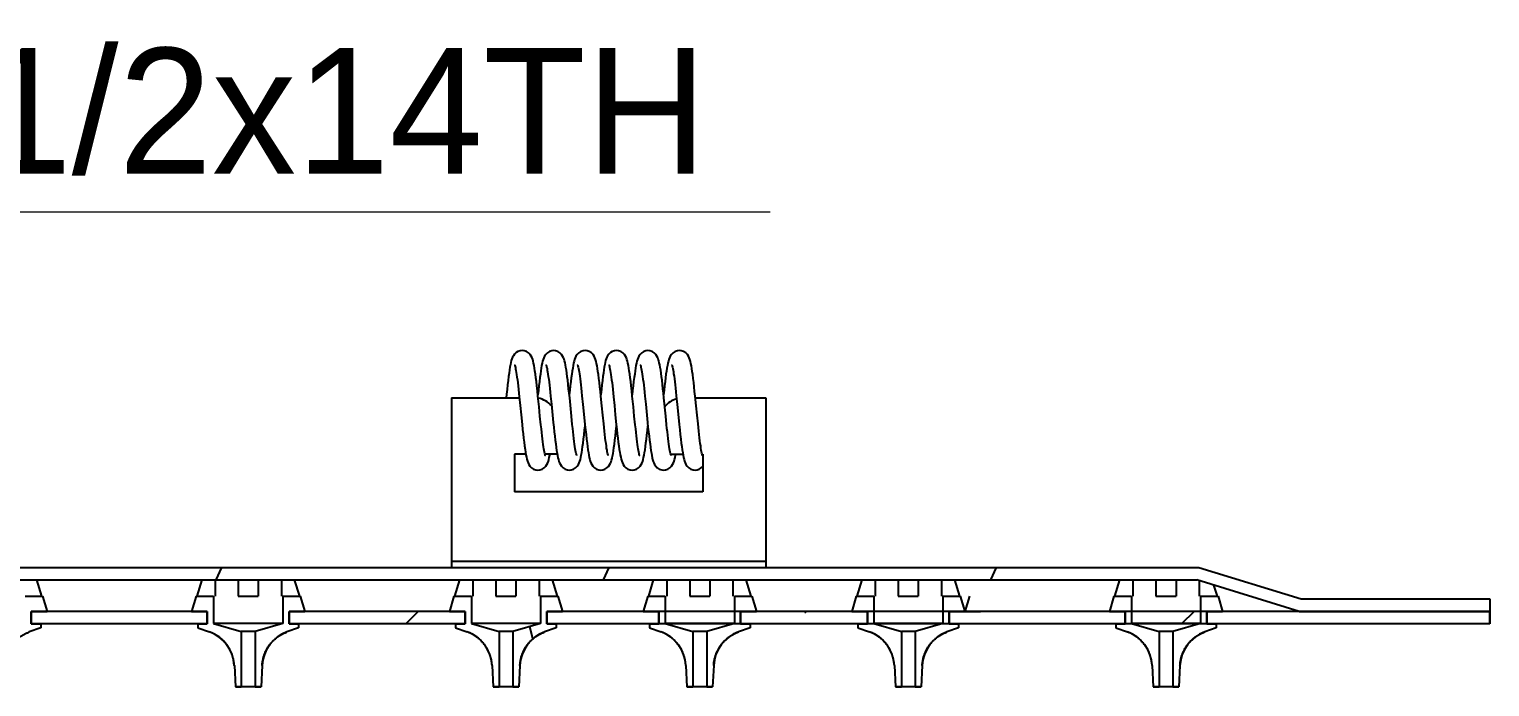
# Model space of a CAD drawing. Extents: x 0 to 1354, y -165 to 827.
# Drawn here: x 1112.7 to 1228.9, y 630.4 to 682.7 of the extents above; entities that cross this region are included whole.
import ezdxf

# ---------------------------------------------------------------- set-up
doc = ezdxf.new("R2010")
doc.units = 0
doc.header["$LTSCALE"] = 10
doc.header["$MEASUREMENT"] = 0
doc.header["$PDMODE"] = 3
doc.header["$PDSIZE"] = -10
doc.layers.get('0').update_dxf_attribs({"linetype": 'CONTINUOUS'})
doc.layers.get('DEFPOINTS').update_dxf_attribs({"linetype": 'CONTINUOUS'})
doc.styles.add('Daelim Dimension', font='')
doc.styles.get('Daelim Dimension').set_extended_font_data('나눔고딕')
doc.dimstyles.new('DEFAULT', dxfattribs={"dimscale": 2, "dimtxt": 2, "dimasz": 2, "dimexe": 0, "dimexo": 2, "dimgap": 1, "dimtad": 1, "dimdec": 1, "dimzin": 9, "dimdsep": 46, "dimtxsty": 'Daelim Dimension', "dimcen": 0.5, "dimclrd": 252, "dimclre": 252, "dimclrt": 3, "dimadec": 1, "dimazin": 0, "dimtfac": 1, "dimtdec": 1, "dimtix": 1, "dimtmove": 0, "dimatfit": 3, "dimfxl": 1, "dimtolj": 1, "dimtzin": 1, "dimlwd": 9, "dimlwe": 9, "dimarcsym": 0})

# ---------------------------------------------------------------- blocks, each defined once
blk = doc.blocks.new('*D9')
at = {"color": 5, "lineweight": 9, "ltscale": 0.5, "transparency": 16777216}
for p, q in [((1068.56, 657.85), (1068.56, 668.12)), ((1072.56, 668.12), (1085.16, 668.12)), ((1089.16, 657.78), (1089.16, 668.12)), ((1089.16, 668.12), (1171.63, 668.12))]:
    blk.add_line(p, q, dxfattribs=at)
at = {"color": 5, "ltscale": 0.5, "transparency": 16777216}
for points in [[(1072.56, 668.79), (1072.56, 667.45), (1068.56, 668.12)], [(1085.16, 668.79), (1085.16, 667.45), (1089.16, 668.12)]]:
    blk.add_solid(points, dxfattribs=at)
at = {"layer": 'DEFPOINTS', "color": 0, "ltscale": 0.5, "transparency": 16777216}
for p in [(1089.16, 668.12), (1068.56, 653.85), (1089.16, 653.78)]:
    blk.add_point(p, dxfattribs=at)
at = {"color": 7, "ltscale": 0.5, "transparency": 16777216, "insert": (1132.43, 676.09), "char_height": 10, "attachment_point": 5, "style": 'Daelim Dimension'}
blk.add_mtext('\\A1;G1/2x14TH', dxfattribs=at)

msp = doc.modelspace()

# ---------------------------------------------------------------- linework, layer by layer
at = {"color": 7, "linetype": 'Continuous'}
for p, q in [((1146.28, 653.35), (1146.28, 639.85)), ((1146.28, 653.35), (1151.68, 653.35)), ((1151.67, 653.42), (1151.74, 652.74)), ((1154.16, 653.48), (1154.23, 652.83)), ((1155.83, 651.87), (1155.68, 653.33)), ((1156.66, 653.49), (1156.73, 652.81)), ((1159.17, 653.42), (1159.24, 652.74)), ((1161.66, 653.48), (1161.73, 652.83)), ((1163.33, 651.87), (1163.18, 653.33)), ((1164.16, 653.49), (1164.23, 652.81)), ((1165.68, 653.35), (1171.28, 653.35)), ((1171.28, 653.35), (1171.28, 639.85)), ((1153.39, 651.19), (1153.32, 651.87)), ((1154.23, 652.83), (1154.38, 651.37)), ((1155.89, 651.21), (1155.83, 651.87)), ((1158.39, 651.27), (1158.32, 651.95)), ((1160.89, 651.19), (1160.82, 651.87)), ((1161.73, 652.83), (1161.88, 651.37)), ((1163.39, 651.21), (1163.33, 651.87)), ((1165.89, 651.27), (1165.82, 651.95)), ((1151.28, 648.85), (1151.28, 645.85)), ((1152.19, 648.85), (1151.28, 648.85)), ((1154.69, 648.85), (1153.71, 648.85)), ((1163.71, 648.85), (1164.69, 648.85)), ((1166.21, 648.85), (1166.28, 648.85)), ((1166.28, 648.85), (1166.28, 645.85)), ((1166.28, 645.85), (1151.28, 645.85)), ((1146.28, 640.35), (1171.28, 640.35)), ((1089.16, 639.85), (1205.72, 639.85)), ((1092.86, 639.85), (1205.72, 639.85)), ((1205.72, 639.85), (1213.86, 637.35)), ((1205.72, 639.85), (1213.86, 637.35)), ((1088.31, 638.85), (1205.57, 638.85)), ((1113.28, 638.85), (1113.68, 637.55)), ((1126.05, 637.55), (1126.45, 638.85)), ((1127.48, 638.85), (1127.48, 637.55)), ((1129.31, 638.85), (1129.31, 637.55)), ((1130.91, 638.85), (1130.91, 637.55)), ((1132.75, 638.85), (1132.75, 637.55)), ((1133.78, 638.85), (1134.18, 637.55)), ((1146.55, 637.55), (1146.95, 638.85)), ((1147.98, 638.85), (1147.98, 637.55)), ((1149.81, 638.85), (1149.81, 637.55)), ((1151.41, 638.85), (1151.41, 637.55)), ((1153.25, 638.85), (1153.25, 637.55)), ((1154.28, 638.85), (1154.68, 637.55)), ((1161.97, 637.55), (1162.36, 638.85)), ((1163.4, 638.85), (1163.4, 637.55)), ((1165.23, 638.85), (1165.23, 637.55)), ((1166.83, 638.85), (1166.83, 637.55)), ((1168.66, 638.85), (1168.66, 637.55)), ((1169.69, 638.85), (1170.09, 637.55)), ((1178.55, 637.55), (1178.95, 638.85)), ((1179.98, 638.85), (1179.98, 637.55)), ((1181.81, 638.85), (1181.81, 637.55)), ((1183.41, 638.85), (1183.41, 637.55)), ((1185.25, 638.85), (1185.25, 637.55)), ((1186.28, 638.85), (1186.68, 637.55)), ((1199.05, 637.55), (1199.45, 638.85)), ((1200.48, 638.85), (1200.48, 637.55)), ((1202.31, 638.85), (1202.31, 637.55)), ((1203.91, 638.85), (1203.91, 637.55)), ((1213.71, 636.35), (1205.57, 638.85)), ((1213.71, 636.35), (1205.57, 638.85)), ((1205.75, 638.8), (1205.75, 637.55)), ((1206.9, 638.44), (1207.18, 637.55)), ((1112.36, 637.55), (1113.75, 637.55)), ((1112.36, 637.55), (1113.75, 637.55)), ((1113.75, 637.55), (1114.11, 636.35)), ((1113.75, 637.55), (1114.11, 636.35)), ((1125.97, 637.55), (1125.61, 636.35)), ((1125.97, 637.55), (1125.61, 636.35)), ((1125.97, 637.55), (1127.36, 637.55)), ((1125.97, 637.55), (1127.36, 637.55)), ((1127.36, 637.55), (1127.36, 635.4)), ((1127.36, 637.55), (1127.36, 635.4)), ((1129.31, 637.55), (1130.91, 637.55)), ((1132.86, 637.55), (1132.86, 635.4)), ((1132.86, 637.55), (1134.25, 637.55)), ((1132.86, 637.55), (1132.86, 635.4)), ((1132.86, 637.55), (1134.25, 637.55)), ((1134.25, 637.55), (1134.61, 636.35)), ((1134.25, 637.55), (1134.61, 636.35)), ((1146.47, 637.55), (1146.11, 636.35)), ((1146.47, 637.55), (1146.11, 636.35)), ((1146.47, 637.55), (1147.86, 637.55)), ((1146.47, 637.55), (1147.86, 637.55)), ((1147.86, 637.55), (1147.86, 635.4)), ((1147.86, 637.55), (1147.86, 635.4)), ((1149.81, 637.55), (1151.41, 637.55)), ((1153.36, 637.55), (1153.36, 635.4)), ((1153.36, 637.55), (1154.75, 637.55)), ((1153.36, 637.55), (1153.36, 635.4)), ((1153.36, 637.55), (1154.75, 637.55)), ((1154.75, 637.55), (1155.11, 636.35)), ((1154.75, 637.55), (1155.11, 636.35)), ((1161.89, 637.55), (1161.53, 636.35)), ((1161.89, 637.55), (1161.53, 636.35)), ((1161.89, 637.55), (1163.28, 637.55)), ((1161.89, 637.55), (1163.28, 637.55)), ((1163.28, 637.55), (1163.28, 635.4)), ((1163.28, 637.55), (1163.28, 635.4)), ((1165.23, 637.55), (1166.83, 637.55)), ((1168.78, 637.55), (1168.78, 635.4)), ((1168.78, 637.55), (1170.17, 637.55)), ((1168.78, 637.55), (1168.78, 635.4)), ((1168.78, 637.55), (1170.17, 637.55)), ((1170.17, 637.55), (1170.53, 636.35)), ((1170.17, 637.55), (1170.53, 636.35)), ((1178.47, 637.55), (1178.11, 636.35)), ((1178.47, 637.55), (1178.11, 636.35)), ((1178.47, 637.55), (1179.86, 637.55)), ((1178.47, 637.55), (1179.86, 637.55)), ((1179.86, 637.55), (1179.86, 635.4)), ((1179.86, 637.55), (1179.86, 635.4)), ((1181.81, 637.55), (1183.41, 637.55)), ((1185.36, 637.55), (1185.36, 635.4)), ((1185.36, 637.55), (1186.75, 637.55)), ((1185.36, 637.55), (1185.36, 635.4)), ((1185.36, 637.55), (1186.75, 637.55)), ((1186.75, 637.55), (1187.11, 636.35)), ((1186.75, 637.55), (1187.11, 636.35)), ((1187.47, 637.55), (1187.11, 636.35)), ((1187.47, 637.55), (1187.11, 636.35)), ((1198.97, 637.55), (1198.61, 636.35)), ((1198.97, 637.55), (1198.61, 636.35)), ((1198.97, 637.55), (1200.36, 637.55)), ((1198.97, 637.55), (1200.36, 637.55)), ((1200.36, 637.55), (1200.36, 635.4)), ((1200.36, 637.55), (1200.36, 635.4)), ((1202.31, 637.55), (1203.91, 637.55)), ((1205.86, 637.55), (1205.86, 635.4)), ((1205.86, 637.55), (1207.25, 637.55)), ((1205.86, 637.55), (1205.86, 635.4)), ((1205.86, 637.55), (1207.25, 637.55)), ((1207.25, 637.55), (1207.61, 636.35)), ((1207.25, 637.55), (1207.61, 636.35)), ((1213.86, 637.35), (1228.86, 637.35)), ((1213.86, 637.35), (1228.86, 637.35)), ((1228.86, 637.35), (1228.86, 636.35)), ((1228.86, 637.35), (1228.86, 635.35)), ((1112.86, 636.35), (1114.11, 636.35)), ((1112.86, 636.35), (1112.86, 635.35)), ((1112.86, 635.35), (1112.86, 636.35)), ((1126.86, 636.35), (1112.86, 636.35)), ((1112.86, 635.35), (1112.86, 636.35)), ((1126.86, 636.35), (1112.86, 636.35)), ((1125.61, 636.35), (1126.86, 636.35)), ((1126.86, 636.35), (1126.86, 635.35)), ((1126.86, 635.35), (1126.86, 636.35)), ((1126.86, 635.35), (1126.86, 636.35)), ((1133.36, 636.35), (1134.61, 636.35)), ((1133.36, 636.35), (1133.36, 635.35)), ((1133.36, 635.35), (1133.36, 636.35)), ((1147.36, 636.35), (1133.36, 636.35)), ((1133.36, 635.35), (1133.36, 636.35)), ((1147.36, 636.35), (1133.36, 636.35)), ((1146.11, 636.35), (1147.36, 636.35)), ((1147.36, 636.35), (1147.36, 635.35)), ((1147.36, 635.35), (1147.36, 636.35)), ((1147.36, 635.35), (1147.36, 636.35)), ((1153.86, 636.35), (1155.11, 636.35)), ((1153.86, 636.35), (1153.86, 635.35)), ((1153.86, 635.35), (1153.86, 636.35)), ((1167.86, 636.35), (1153.86, 636.35)), ((1153.86, 635.35), (1153.86, 636.35)), ((1167.86, 636.35), (1153.86, 636.35)), ((1161.53, 636.35), (1162.78, 636.35)), ((1162.78, 636.35), (1162.78, 635.35)), ((1162.78, 635.35), (1162.78, 636.35)), ((1162.78, 635.35), (1162.78, 636.35)), ((1179.36, 636.35), (1165.36, 636.35)), ((1179.36, 636.35), (1165.36, 636.35)), ((1169.28, 636.35), (1170.53, 636.35)), ((1169.28, 636.35), (1169.28, 635.35)), ((1169.28, 635.35), (1169.28, 636.35)), ((1169.28, 635.35), (1169.28, 636.35)), ((1188.36, 636.35), (1174.36, 636.35)), ((1188.36, 636.35), (1174.36, 636.35)), ((1178.11, 636.35), (1179.36, 636.35)), ((1179.36, 636.35), (1179.36, 635.35)), ((1179.36, 635.35), (1179.36, 636.35)), ((1179.36, 635.35), (1179.36, 636.35)), ((1185.86, 636.35), (1187.11, 636.35)), ((1185.86, 636.35), (1185.86, 635.35)), ((1185.86, 635.35), (1185.86, 636.35)), ((1199.86, 636.35), (1185.86, 636.35)), ((1185.86, 635.35), (1185.86, 636.35)), ((1199.86, 636.35), (1185.86, 636.35)), ((1187.11, 636.35), (1188.36, 636.35)), ((1208.86, 636.35), (1194.86, 636.35)), ((1208.86, 636.35), (1194.86, 636.35)), ((1198.61, 636.35), (1199.86, 636.35)), ((1199.86, 636.35), (1199.86, 635.35)), ((1199.86, 635.35), (1199.86, 636.35)), ((1199.86, 635.35), (1199.86, 636.35)), ((1206.36, 636.35), (1207.61, 636.35)), ((1206.36, 636.35), (1206.36, 635.35)), ((1206.36, 635.35), (1206.36, 636.35)), ((1228.86, 636.35), (1206.36, 636.35)), ((1206.36, 635.35), (1206.36, 636.35)), ((1228.86, 636.35), (1206.36, 636.35)), ((1213.71, 636.35), (1228.86, 636.35)), ((1228.86, 635.35), (1228.86, 636.35)), ((1113.61, 635.05), (1112.69, 634.72)), ((1113.61, 635.05), (1112.69, 634.72)), ((1112.86, 635.35), (1113.61, 635.35)), ((1126.86, 635.35), (1112.86, 635.35)), ((1126.86, 635.35), (1112.86, 635.35)), ((1113.61, 635.35), (1113.61, 635.05)), ((1113.61, 635.35), (1113.61, 635.05)), ((1126.11, 635.35), (1126.11, 635.05)), ((1126.11, 635.35), (1126.86, 635.35)), ((1126.11, 635.35), (1126.11, 635.05)), ((1126.11, 635.05), (1127.04, 634.72)), ((1126.11, 635.05), (1127.04, 634.72)), ((1127.36, 635.4), (1129.56, 634.74)), ((1127.36, 635.4), (1129.56, 634.74)), ((1132.86, 635.4), (1127.36, 635.4)), ((1129.56, 634.74), (1129.56, 630.35)), ((1129.56, 634.74), (1129.56, 630.35)), ((1130.66, 634.74), (1129.56, 634.74)), ((1132.86, 635.4), (1130.66, 634.74)), ((1132.86, 635.4), (1130.66, 634.74)), ((1130.66, 634.74), (1130.66, 630.35)), ((1130.66, 634.74), (1130.66, 630.35)), ((1134.11, 635.05), (1133.19, 634.72)), ((1134.11, 635.05), (1133.19, 634.72)), ((1133.36, 635.35), (1134.11, 635.35)), ((1147.36, 635.35), (1133.36, 635.35)), ((1147.36, 635.35), (1133.36, 635.35)), ((1134.11, 635.35), (1134.11, 635.05)), ((1134.11, 635.35), (1134.11, 635.05)), ((1146.61, 635.35), (1146.61, 635.05)), ((1146.61, 635.35), (1147.36, 635.35)), ((1146.61, 635.35), (1146.61, 635.05)), ((1146.61, 635.05), (1147.54, 634.72)), ((1146.61, 635.05), (1147.54, 634.72)), ((1147.86, 635.4), (1150.06, 634.74)), ((1147.86, 635.4), (1150.06, 634.74)), ((1153.36, 635.4), (1147.86, 635.4)), ((1150.06, 634.74), (1150.06, 630.35)), ((1150.06, 634.74), (1150.06, 630.35)), ((1151.16, 634.74), (1150.06, 634.74)), ((1153.36, 635.4), (1151.16, 634.74)), ((1153.36, 635.4), (1151.16, 634.74)), ((1151.16, 634.74), (1151.16, 630.35)), ((1151.16, 634.74), (1151.16, 630.35)), ((1154.61, 635.05), (1153.69, 634.72)), ((1154.61, 635.05), (1153.69, 634.72)), ((1153.86, 635.35), (1154.61, 635.35)), ((1167.86, 635.35), (1153.86, 635.35)), ((1167.86, 635.35), (1153.86, 635.35)), ((1154.61, 635.35), (1154.61, 635.05)), ((1154.61, 635.35), (1154.61, 635.05)), ((1162.03, 635.35), (1162.03, 635.05)), ((1162.03, 635.35), (1162.78, 635.35)), ((1162.03, 635.35), (1162.03, 635.05)), ((1162.03, 635.05), (1162.95, 634.72)), ((1162.03, 635.05), (1162.95, 634.72)), ((1163.28, 635.4), (1165.48, 634.74)), ((1163.28, 635.4), (1165.48, 634.74)), ((1168.78, 635.4), (1163.28, 635.4)), ((1179.36, 635.35), (1165.36, 635.35)), ((1179.36, 635.35), (1165.36, 635.35)), ((1165.48, 634.74), (1165.48, 630.35)), ((1165.48, 634.74), (1165.48, 630.35)), ((1166.58, 634.74), (1165.48, 634.74)), ((1168.78, 635.4), (1166.58, 634.74)), ((1168.78, 635.4), (1166.58, 634.74)), ((1166.58, 634.74), (1166.58, 630.35)), ((1166.58, 634.74), (1166.58, 630.35)), ((1170.03, 635.05), (1169.11, 634.72)), ((1170.03, 635.05), (1169.11, 634.72)), ((1169.28, 635.35), (1170.03, 635.35)), ((1170.03, 635.35), (1170.03, 635.05)), ((1170.03, 635.35), (1170.03, 635.05)), ((1188.36, 635.35), (1174.36, 635.35)), ((1188.36, 635.35), (1174.36, 635.35)), ((1178.61, 635.35), (1178.61, 635.05)), ((1178.61, 635.35), (1179.36, 635.35)), ((1178.61, 635.35), (1178.61, 635.05)), ((1178.61, 635.05), (1179.54, 634.72)), ((1178.61, 635.05), (1179.54, 634.72)), ((1179.86, 635.4), (1182.06, 634.74)), ((1179.86, 635.4), (1182.06, 634.74)), ((1185.36, 635.4), (1179.86, 635.4)), ((1182.06, 634.74), (1182.06, 630.35)), ((1182.06, 634.74), (1182.06, 630.35)), ((1183.16, 634.74), (1182.06, 634.74)), ((1185.36, 635.4), (1183.16, 634.74)), ((1185.36, 635.4), (1183.16, 634.74)), ((1183.16, 634.74), (1183.16, 630.35)), ((1183.16, 634.74), (1183.16, 630.35)), ((1186.61, 635.05), (1185.69, 634.72)), ((1186.61, 635.05), (1185.69, 634.72)), ((1185.86, 635.35), (1186.61, 635.35)), ((1199.86, 635.35), (1185.86, 635.35)), ((1199.86, 635.35), (1185.86, 635.35)), ((1186.61, 635.35), (1186.61, 635.05)), ((1186.61, 635.35), (1186.61, 635.05)), ((1208.86, 635.35), (1194.86, 635.35)), ((1208.86, 635.35), (1194.86, 635.35)), ((1199.11, 635.35), (1199.11, 635.05)), ((1199.11, 635.35), (1199.86, 635.35)), ((1199.11, 635.35), (1199.11, 635.05)), ((1199.11, 635.05), (1200.04, 634.72)), ((1199.11, 635.05), (1200.04, 634.72)), ((1200.36, 635.4), (1202.56, 634.74)), ((1200.36, 635.4), (1202.56, 634.74)), ((1205.86, 635.4), (1200.36, 635.4)), ((1202.56, 634.74), (1202.56, 630.35)), ((1202.56, 634.74), (1202.56, 630.35)), ((1203.66, 634.74), (1202.56, 634.74)), ((1205.86, 635.4), (1203.66, 634.74)), ((1205.86, 635.4), (1203.66, 634.74)), ((1203.66, 634.74), (1203.66, 630.35)), ((1203.66, 634.74), (1203.66, 630.35)), ((1207.11, 635.05), (1206.19, 634.72)), ((1207.11, 635.05), (1206.19, 634.72)), ((1206.36, 635.35), (1207.11, 635.35)), ((1228.86, 635.35), (1206.36, 635.35)), ((1228.86, 635.35), (1206.36, 635.35)), ((1207.11, 635.35), (1207.11, 635.05)), ((1207.11, 635.35), (1207.11, 635.05)), ((1129.01, 632.06), (1129.09, 630.35)), ((1129.01, 632.06), (1129.09, 630.35)), ((1131.22, 632.06), (1131.13, 630.35)), ((1131.22, 632.06), (1131.13, 630.35)), ((1149.51, 632.06), (1149.59, 630.35)), ((1149.51, 632.06), (1149.59, 630.35)), ((1151.72, 632.06), (1151.63, 630.35)), ((1151.72, 632.06), (1151.63, 630.35)), ((1164.92, 632.06), (1165.01, 630.35)), ((1164.92, 632.06), (1165.01, 630.35)), ((1167.14, 632.06), (1167.05, 630.35)), ((1167.14, 632.06), (1167.05, 630.35)), ((1181.51, 632.06), (1181.59, 630.35)), ((1181.51, 632.06), (1181.59, 630.35)), ((1183.72, 632.06), (1183.63, 630.35)), ((1183.72, 632.06), (1183.63, 630.35)), ((1202.01, 632.06), (1202.09, 630.35)), ((1202.01, 632.06), (1202.09, 630.35)), ((1204.22, 632.06), (1204.13, 630.35)), ((1204.22, 632.06), (1204.13, 630.35)), ((1129.09, 630.35), (1129.56, 630.35)), ((1131.13, 630.35), (1129.09, 630.35)), ((1130.66, 630.35), (1131.13, 630.35)), ((1149.59, 630.35), (1150.06, 630.35)), ((1151.63, 630.35), (1149.59, 630.35)), ((1151.16, 630.35), (1151.63, 630.35)), ((1165.01, 630.35), (1165.48, 630.35)), ((1167.05, 630.35), (1165.01, 630.35)), ((1166.58, 630.35), (1167.05, 630.35)), ((1181.59, 630.35), (1182.06, 630.35)), ((1183.63, 630.35), (1181.59, 630.35)), ((1183.16, 630.35), (1183.63, 630.35)), ((1202.09, 630.35), (1202.56, 630.35)), ((1204.13, 630.35), (1202.09, 630.35)), ((1203.66, 630.35), (1204.13, 630.35))]:
    msp.add_line(p, q, dxfattribs=at)
at = {"color": 2, "linetype": 'Continuous'}
for p, q in [((1127.56, 638.85), (1128.02, 639.85)), ((1158.36, 638.85), (1158.83, 639.85)), ((1189.17, 638.85), (1189.63, 639.85)), ((1143.64, 636.35), (1142.64, 635.35)), ((1174.49, 636.35), (1174.36, 636.23)), ((1205.34, 636.35), (1204.34, 635.35)), ((1152.76, 634.18), (1152.51, 635.14))]:
    msp.add_line(p, q, dxfattribs=at)
at = {"color": 7, "linetype": 'Continuous'}
for points in [[(1151.9, 657.09), (1151.75, 657.08), (1151.57, 657.02), (1151.42, 656.93), (1151.29, 656.81), (1151.2, 656.68), (1151.14, 656.56), (1151.09, 656.44), (1151.04, 656.3), (1151.01, 656.15), (1150.97, 655.98), (1150.93, 655.78), (1150.89, 655.56), (1150.86, 655.31), (1150.82, 655.03), (1150.78, 654.72), (1150.74, 654.38), (1150.7, 654.01), (1150.66, 653.62), (1150.63, 653.35)], [(1153.16, 653.47), (1153.12, 653.89), (1153.08, 654.28), (1153.04, 654.63), (1153, 654.94), (1152.96, 655.23), (1152.92, 655.48), (1152.89, 655.71), (1152.85, 655.91), (1152.81, 656.09), (1152.78, 656.25), (1152.74, 656.39), (1152.69, 656.52), (1152.62, 656.65), (1152.53, 656.79), (1152.4, 656.92), (1152.24, 657.02), (1152.06, 657.08), (1151.9, 657.09)], [(1154.4, 657.09), (1154.25, 657.08), (1154.07, 657.02), (1153.91, 656.92), (1153.78, 656.79), (1153.68, 656.65), (1153.62, 656.52), (1153.57, 656.39), (1153.53, 656.25), (1153.49, 656.09), (1153.45, 655.92), (1153.42, 655.71), (1153.38, 655.49), (1153.35, 655.23), (1153.31, 654.95), (1153.27, 654.64), (1153.23, 654.29), (1153.19, 653.91), (1153.15, 653.58)], [(1155.68, 653.33), (1155.64, 653.7), (1155.6, 654.06), (1155.56, 654.4), (1155.53, 654.73), (1155.49, 655.02), (1155.45, 655.3), (1155.42, 655.54), (1155.38, 655.76), (1155.34, 655.95), (1155.31, 656.12), (1155.27, 656.27), (1155.23, 656.4), (1155.18, 656.53), (1155.12, 656.66), (1155.03, 656.79), (1154.9, 656.92), (1154.75, 657.02), (1154.56, 657.08), (1154.4, 657.09)], [(1156.9, 657.09), (1156.75, 657.08), (1156.57, 657.02), (1156.4, 656.92), (1156.28, 656.79), (1156.18, 656.65), (1156.12, 656.52), (1156.07, 656.39), (1156.03, 656.25), (1155.99, 656.09), (1155.95, 655.91), (1155.92, 655.7), (1155.88, 655.47), (1155.84, 655.22), (1155.81, 654.94), (1155.77, 654.63), (1155.73, 654.3), (1155.69, 653.94), (1155.65, 653.58)], [(1158.16, 653.47), (1158.12, 653.85), (1158.08, 654.21), (1158.05, 654.56), (1158.01, 654.88), (1157.97, 655.18), (1157.93, 655.44), (1157.89, 655.68), (1157.86, 655.89), (1157.82, 656.08), (1157.78, 656.24), (1157.74, 656.38), (1157.69, 656.51), (1157.63, 656.64), (1157.54, 656.78), (1157.41, 656.91), (1157.24, 657.02), (1157.06, 657.08), (1156.9, 657.09)], [(1159.4, 657.09), (1159.25, 657.08), (1159.07, 657.02), (1158.92, 656.93), (1158.79, 656.81), (1158.7, 656.68), (1158.64, 656.56), (1158.59, 656.44), (1158.54, 656.3), (1158.51, 656.15), (1158.47, 655.98), (1158.43, 655.78), (1158.39, 655.56), (1158.36, 655.31), (1158.32, 655.03), (1158.28, 654.72), (1158.24, 654.38), (1158.2, 654.01), (1158.15, 653.58)], [(1160.66, 653.47), (1160.62, 653.89), (1160.58, 654.28), (1160.54, 654.63), (1160.5, 654.94), (1160.46, 655.23), (1160.42, 655.48), (1160.39, 655.71), (1160.35, 655.91), (1160.31, 656.09), (1160.28, 656.25), (1160.24, 656.39), (1160.19, 656.52), (1160.12, 656.65), (1160.03, 656.79), (1159.9, 656.92), (1159.74, 657.02), (1159.56, 657.08), (1159.4, 657.09)], [(1161.9, 657.09), (1161.75, 657.08), (1161.57, 657.02), (1161.41, 656.92), (1161.28, 656.79), (1161.18, 656.65), (1161.12, 656.52), (1161.07, 656.39), (1161.03, 656.25), (1160.99, 656.09), (1160.95, 655.92), (1160.92, 655.71), (1160.88, 655.49), (1160.85, 655.23), (1160.81, 654.95), (1160.77, 654.64), (1160.73, 654.29), (1160.69, 653.91), (1160.65, 653.58)], [(1163.18, 653.33), (1163.14, 653.7), (1163.1, 654.06), (1163.06, 654.4), (1163.03, 654.73), (1162.99, 655.02), (1162.95, 655.3), (1162.92, 655.54), (1162.88, 655.76), (1162.84, 655.95), (1162.81, 656.12), (1162.77, 656.27), (1162.73, 656.4), (1162.68, 656.53), (1162.62, 656.66), (1162.53, 656.79), (1162.4, 656.92), (1162.25, 657.02), (1162.06, 657.08), (1161.9, 657.09)], [(1164.4, 657.09), (1164.25, 657.08), (1164.07, 657.02), (1163.9, 656.92), (1163.78, 656.79), (1163.68, 656.65), (1163.62, 656.52), (1163.57, 656.39), (1163.53, 656.25), (1163.49, 656.09), (1163.45, 655.91), (1163.42, 655.7), (1163.38, 655.47), (1163.34, 655.22), (1163.31, 654.94), (1163.27, 654.63), (1163.23, 654.3), (1163.19, 653.94), (1163.15, 653.58)], [(1165.66, 653.47), (1165.62, 653.85), (1165.58, 654.21), (1165.55, 654.56), (1165.51, 654.88), (1165.47, 655.18), (1165.43, 655.44), (1165.39, 655.68), (1165.36, 655.89), (1165.32, 656.08), (1165.28, 656.24), (1165.24, 656.38), (1165.19, 656.51), (1165.13, 656.64), (1165.04, 656.78), (1164.91, 656.91), (1164.74, 657.02), (1164.56, 657.08), (1164.4, 657.09)], [(1151.31, 655.94), (1151.31, 655.94), (1151.32, 655.9), (1151.34, 655.84), (1151.36, 655.76), (1151.38, 655.65), (1151.41, 655.52), (1151.43, 655.36), (1151.46, 655.19), (1151.49, 654.99), (1151.52, 654.77), (1151.55, 654.54), (1151.58, 654.29), (1151.61, 654.01), (1151.64, 653.72), (1151.67, 653.42)], [(1153.81, 655.94), (1153.81, 655.94), (1153.82, 655.91), (1153.83, 655.86), (1153.85, 655.78), (1153.88, 655.67), (1153.9, 655.55), (1153.93, 655.4), (1153.95, 655.22), (1153.98, 655.03), (1154.01, 654.82), (1154.04, 654.59), (1154.07, 654.34), (1154.1, 654.07), (1154.13, 653.78), (1154.16, 653.48)], [(1156.31, 655.94), (1156.31, 655.94), (1156.32, 655.91), (1156.34, 655.85), (1156.36, 655.77), (1156.38, 655.67), (1156.4, 655.55), (1156.43, 655.4), (1156.45, 655.24), (1156.48, 655.06), (1156.51, 654.85), (1156.54, 654.62), (1156.57, 654.37), (1156.6, 654.1), (1156.63, 653.81), (1156.66, 653.49)], [(1158.81, 655.94), (1158.81, 655.94), (1158.82, 655.9), (1158.84, 655.84), (1158.86, 655.76), (1158.88, 655.65), (1158.91, 655.52), (1158.93, 655.36), (1158.96, 655.19), (1158.99, 654.99), (1159.02, 654.77), (1159.05, 654.54), (1159.08, 654.29), (1159.11, 654.01), (1159.14, 653.72), (1159.17, 653.42)], [(1161.31, 655.94), (1161.31, 655.94), (1161.32, 655.91), (1161.33, 655.86), (1161.35, 655.78), (1161.38, 655.67), (1161.4, 655.55), (1161.43, 655.4), (1161.45, 655.22), (1161.48, 655.03), (1161.51, 654.82), (1161.54, 654.59), (1161.57, 654.34), (1161.6, 654.07), (1161.63, 653.78), (1161.66, 653.48)], [(1163.81, 655.94), (1163.81, 655.94), (1163.82, 655.91), (1163.84, 655.85), (1163.86, 655.77), (1163.88, 655.67), (1163.9, 655.55), (1163.93, 655.4), (1163.95, 655.24), (1163.98, 655.06), (1164.01, 654.85), (1164.04, 654.62), (1164.07, 654.37), (1164.1, 654.1), (1164.13, 653.81), (1164.16, 653.49)], [(1153.32, 651.87), (1153.25, 652.63), (1153.16, 653.47)], [(1158.32, 651.95), (1158.24, 652.7), (1158.16, 653.47)], [(1160.82, 651.87), (1160.75, 652.63), (1160.66, 653.47)], [(1165.82, 651.95), (1165.74, 652.7), (1165.66, 653.47)], [(1151.74, 652.74), (1151.81, 651.99), (1151.89, 651.21)], [(1156.73, 652.81), (1156.81, 652.05), (1156.89, 651.21)], [(1159.24, 652.74), (1159.31, 651.99), (1159.39, 651.21)], [(1164.23, 652.81), (1164.31, 652.05), (1164.39, 651.21)], [(1151.89, 651.21), (1151.93, 650.83), (1151.97, 650.47), (1152.01, 650.13), (1152.05, 649.81), (1152.09, 649.51), (1152.13, 649.24), (1152.16, 649.01)], [(1153.72, 648.84), (1153.7, 648.92), (1153.68, 649.02), (1153.65, 649.14), (1153.63, 649.29), (1153.6, 649.45), (1153.58, 649.63), (1153.55, 649.84), (1153.52, 650.07), (1153.49, 650.32), (1153.46, 650.59), (1153.43, 650.88), (1153.39, 651.19)], [(1154.38, 651.37), (1154.41, 651), (1154.45, 650.64), (1154.49, 650.29), (1154.53, 649.97), (1154.57, 649.67), (1154.6, 649.4), (1154.64, 649.15), (1154.68, 648.93)], [(1155.65, 647.59), (1155.81, 647.61), (1155.99, 647.67), (1156.15, 647.77), (1156.28, 647.9), (1156.37, 648.04), (1156.44, 648.17), (1156.48, 648.3), (1156.53, 648.44), (1156.56, 648.6), (1156.6, 648.78), (1156.64, 648.98), (1156.67, 649.21), (1156.71, 649.46), (1156.75, 649.74), (1156.79, 650.06), (1156.83, 650.4), (1156.87, 650.79), (1156.9, 651.11)], [(1156.25, 648.75), (1156.25, 648.75), (1156.24, 648.77), (1156.22, 648.83), (1156.2, 648.91), (1156.18, 649.01), (1156.15, 649.14), (1156.13, 649.29), (1156.1, 649.47), (1156.07, 649.66), (1156.04, 649.87), (1156.02, 650.11), (1155.99, 650.36), (1155.96, 650.63), (1155.92, 650.91), (1155.89, 651.21)], [(1156.89, 651.21), (1156.94, 650.79), (1156.98, 650.41), (1157.02, 650.06), (1157.06, 649.74), (1157.09, 649.46), (1157.13, 649.21), (1157.17, 648.98), (1157.2, 648.78), (1157.24, 648.6), (1157.28, 648.44), (1157.32, 648.3), (1157.37, 648.17), (1157.43, 648.04), (1157.53, 647.9), (1157.66, 647.77), (1157.82, 647.67), (1158, 647.61), (1158.15, 647.59)], [(1158.15, 647.59), (1158.31, 647.61), (1158.48, 647.67), (1158.64, 647.76), (1158.76, 647.88), (1158.86, 648.01), (1158.92, 648.13), (1158.97, 648.25), (1159.01, 648.39), (1159.05, 648.54), (1159.09, 648.71), (1159.13, 648.91), (1159.16, 649.13), (1159.2, 649.38), (1159.24, 649.66), (1159.28, 649.97), (1159.32, 650.31), (1159.36, 650.67), (1159.4, 651.11)], [(1158.74, 648.75), (1158.74, 648.75), (1158.73, 648.79), (1158.72, 648.85), (1158.7, 648.93), (1158.67, 649.04), (1158.65, 649.18), (1158.62, 649.33), (1158.6, 649.51), (1158.57, 649.7), (1158.54, 649.92), (1158.51, 650.15), (1158.48, 650.41), (1158.45, 650.68), (1158.42, 650.97), (1158.39, 651.27)], [(1159.39, 651.21), (1159.43, 650.83), (1159.47, 650.47), (1159.51, 650.13), (1159.55, 649.81), (1159.59, 649.51), (1159.63, 649.24), (1159.66, 649.01), (1159.7, 648.8), (1159.74, 648.61), (1159.78, 648.45), (1159.82, 648.31), (1159.87, 648.18), (1159.93, 648.04), (1160.02, 647.91), (1160.15, 647.77), (1160.31, 647.67), (1160.5, 647.61), (1160.65, 647.59)], [(1160.65, 647.59), (1160.81, 647.61), (1160.99, 647.67), (1161.15, 647.77), (1161.28, 647.9), (1161.37, 648.04), (1161.44, 648.17), (1161.49, 648.3), (1161.53, 648.44), (1161.56, 648.6), (1161.6, 648.78), (1161.64, 648.99), (1161.68, 649.21), (1161.71, 649.47), (1161.75, 649.75), (1161.79, 650.05), (1161.82, 650.38), (1161.86, 650.74), (1161.9, 651.11)], [(1161.25, 648.75), (1161.24, 648.75), (1161.23, 648.78), (1161.22, 648.84), (1161.2, 648.92), (1161.18, 649.02), (1161.15, 649.14), (1161.13, 649.29), (1161.1, 649.45), (1161.08, 649.63), (1161.05, 649.84), (1161.02, 650.07), (1160.99, 650.32), (1160.96, 650.59), (1160.93, 650.88), (1160.89, 651.19)], [(1161.88, 651.37), (1161.91, 651), (1161.95, 650.64), (1161.99, 650.29), (1162.03, 649.97), (1162.07, 649.67), (1162.1, 649.4), (1162.14, 649.15), (1162.18, 648.93), (1162.21, 648.74), (1162.25, 648.57), (1162.28, 648.42), (1162.33, 648.28), (1162.37, 648.16), (1162.44, 648.03), (1162.53, 647.9), (1162.65, 647.77), (1162.81, 647.67), (1163, 647.61), (1163.15, 647.59)], [(1163.72, 648.83), (1163.7, 648.91), (1163.68, 649.01), (1163.65, 649.14), (1163.63, 649.29), (1163.6, 649.47), (1163.57, 649.66), (1163.54, 649.87), (1163.52, 650.11), (1163.49, 650.36), (1163.46, 650.63), (1163.42, 650.91), (1163.39, 651.21)], [(1164.39, 651.21), (1164.44, 650.79), (1164.48, 650.41), (1164.52, 650.06), (1164.56, 649.74), (1164.59, 649.46), (1164.63, 649.21), (1164.67, 648.98)], [(1166.22, 648.85), (1166.2, 648.93), (1166.17, 649.04), (1166.15, 649.18), (1166.12, 649.33), (1166.1, 649.51), (1166.07, 649.7), (1166.04, 649.92), (1166.01, 650.15), (1165.98, 650.41), (1165.95, 650.68), (1165.92, 650.97), (1165.89, 651.27)], [(1152.16, 649.01), (1152.2, 648.8), (1152.24, 648.61), (1152.28, 648.45), (1152.32, 648.31), (1152.37, 648.18), (1152.43, 648.04), (1152.52, 647.91), (1152.65, 647.77), (1152.81, 647.67), (1153, 647.61), (1153.15, 647.59)], [(1153.15, 647.59), (1153.31, 647.61), (1153.49, 647.67), (1153.65, 647.77), (1153.78, 647.9), (1153.87, 648.04), (1153.94, 648.17), (1153.99, 648.3), (1154.03, 648.44), (1154.06, 648.6), (1154.1, 648.78), (1154.12, 648.85)], [(1153.75, 648.75), (1153.74, 648.75), (1153.73, 648.78), (1153.72, 648.84)], [(1154.68, 648.93), (1154.71, 648.74), (1154.75, 648.57), (1154.78, 648.42), (1154.83, 648.28), (1154.87, 648.16), (1154.94, 648.03), (1155.03, 647.9), (1155.15, 647.77), (1155.31, 647.67), (1155.5, 647.61), (1155.65, 647.59)], [(1163.15, 647.59), (1163.31, 647.61), (1163.49, 647.67), (1163.65, 647.77), (1163.78, 647.9), (1163.87, 648.04), (1163.94, 648.17), (1163.98, 648.3), (1164.03, 648.44), (1164.06, 648.6), (1164.1, 648.78), (1164.12, 648.85)], [(1163.75, 648.75), (1163.75, 648.75), (1163.74, 648.77), (1163.72, 648.83)], [(1164.67, 648.98), (1164.7, 648.78), (1164.74, 648.6), (1164.78, 648.44), (1164.82, 648.3), (1164.87, 648.17), (1164.93, 648.04), (1165.03, 647.9), (1165.16, 647.77), (1165.32, 647.67), (1165.5, 647.61), (1165.65, 647.59)], [(1166.24, 648.75), (1166.24, 648.75), (1166.23, 648.79), (1166.22, 648.85)], [(1165.65, 647.59), (1165.81, 647.61), (1165.98, 647.67), (1166.14, 647.76), (1166.26, 647.88), (1166.28, 647.9)]]:
    msp.add_lwpolyline(points, dxfattribs=at)
for centre, radius, start, end in [((1152.78, 651.35), 2, 42.7524, 78.3816), ((1164.78, 651.35), 2, 107.2828, 140.176), ((1126.01, 631.9), 3, 3, 70), ((1134.22, 631.9), 3, 110, 177), ((1146.51, 631.9), 3, 3, 70), ((1154.72, 631.9), 3, 110, 177), ((1161.92, 631.9), 3, 3, 70), ((1170.13, 631.9), 3, 110, 177), ((1178.51, 631.9), 3, 3, 70), ((1186.72, 631.9), 3, 110, 177), ((1199.01, 631.9), 3, 3, 70), ((1207.22, 631.9), 3, 110, 177)]:
    msp.add_arc(centre, radius, start, end, dxfattribs=at)
for points, start_tangent, end_tangent in [([(1110.72, 632.06), (1110.73, 632.16), (1110.74, 632.27), (1110.76, 632.37), (1110.78, 632.48), (1110.8, 632.58), (1110.82, 632.69), (1110.85, 632.79), (1110.89, 632.9), (1110.93, 633), (1110.97, 633.1), (1111.02, 633.2), (1111.07, 633.3), (1111.12, 633.4), (1111.18, 633.5), (1111.24, 633.59), (1111.31, 633.68), (1111.38, 633.77), (1111.45, 633.86), (1111.52, 633.94), (1111.6, 634.03), (1111.68, 634.1), (1111.77, 634.18), (1111.85, 634.25), (1111.94, 634.32), (1112.03, 634.38), (1112.12, 634.44), (1112.21, 634.5), (1112.31, 634.55), (1112.4, 634.6), (1112.5, 634.64), (1112.6, 634.68), (1112.69, 634.72)], (0.052336, 0.99863), (0.939693, 0.34202)), ([(1129.01, 632.06), (1129, 632.16), (1128.99, 632.27), (1128.97, 632.37), (1128.95, 632.48), (1128.93, 632.58), (1128.9, 632.69), (1128.87, 632.79), (1128.84, 632.9), (1128.8, 633), (1128.76, 633.1), (1128.71, 633.2), (1128.66, 633.3), (1128.61, 633.4), (1128.55, 633.5), (1128.49, 633.59), (1128.42, 633.68), (1128.35, 633.77), (1128.28, 633.86), (1128.2, 633.94), (1128.13, 634.03), (1128.05, 634.1), (1127.96, 634.18), (1127.88, 634.25), (1127.79, 634.32), (1127.7, 634.38), (1127.61, 634.44), (1127.51, 634.5), (1127.42, 634.55), (1127.33, 634.6), (1127.23, 634.64), (1127.13, 634.68), (1127.04, 634.72)], (-0.052336, 0.99863), (-0.939693, 0.34202)), ([(1131.22, 632.06), (1131.23, 632.16), (1131.24, 632.27), (1131.26, 632.37), (1131.28, 632.48), (1131.3, 632.58), (1131.32, 632.69), (1131.35, 632.79), (1131.39, 632.9), (1131.43, 633), (1131.47, 633.1), (1131.52, 633.2), (1131.57, 633.3), (1131.62, 633.4), (1131.68, 633.5), (1131.74, 633.59), (1131.81, 633.68), (1131.88, 633.77), (1131.95, 633.86), (1132.02, 633.94), (1132.1, 634.03), (1132.18, 634.1), (1132.27, 634.18), (1132.35, 634.25), (1132.44, 634.32), (1132.53, 634.38), (1132.62, 634.44), (1132.71, 634.5), (1132.81, 634.55), (1132.9, 634.6), (1133, 634.64), (1133.1, 634.68), (1133.19, 634.72)], (0.052336, 0.99863), (0.939693, 0.34202)), ([(1149.51, 632.06), (1149.5, 632.16), (1149.49, 632.27), (1149.47, 632.37), (1149.45, 632.48), (1149.43, 632.58), (1149.4, 632.69), (1149.37, 632.79), (1149.34, 632.9), (1149.3, 633), (1149.26, 633.1), (1149.21, 633.2), (1149.16, 633.3), (1149.11, 633.4), (1149.05, 633.5), (1148.99, 633.59), (1148.92, 633.68), (1148.85, 633.77), (1148.78, 633.86), (1148.7, 633.94), (1148.63, 634.03), (1148.55, 634.1), (1148.46, 634.18), (1148.38, 634.25), (1148.29, 634.32), (1148.2, 634.38), (1148.11, 634.44), (1148.01, 634.5), (1147.92, 634.55), (1147.83, 634.6), (1147.73, 634.64), (1147.63, 634.68), (1147.54, 634.72)], (-0.052336, 0.99863), (-0.939693, 0.34202)), ([(1151.72, 632.06), (1151.73, 632.16), (1151.74, 632.27), (1151.76, 632.37), (1151.78, 632.48), (1151.8, 632.58), (1151.82, 632.69), (1151.85, 632.79), (1151.89, 632.9), (1151.93, 633), (1151.97, 633.1), (1152.02, 633.2), (1152.07, 633.3), (1152.12, 633.4), (1152.18, 633.5), (1152.24, 633.59), (1152.31, 633.68), (1152.38, 633.77), (1152.45, 633.86), (1152.52, 633.94), (1152.6, 634.03), (1152.68, 634.1), (1152.77, 634.18), (1152.85, 634.25), (1152.94, 634.32), (1153.03, 634.38), (1153.12, 634.44), (1153.21, 634.5), (1153.31, 634.55), (1153.4, 634.6), (1153.5, 634.64), (1153.6, 634.68), (1153.69, 634.72)], (0.052336, 0.99863), (0.939693, 0.34202)), ([(1164.92, 632.06), (1164.91, 632.16), (1164.9, 632.27), (1164.88, 632.37), (1164.87, 632.48), (1164.84, 632.58), (1164.82, 632.69), (1164.79, 632.79), (1164.75, 632.9), (1164.71, 633), (1164.67, 633.1), (1164.62, 633.2), (1164.57, 633.3), (1164.52, 633.4), (1164.46, 633.5), (1164.4, 633.59), (1164.33, 633.68), (1164.26, 633.77), (1164.19, 633.86), (1164.12, 633.94), (1164.04, 634.03), (1163.96, 634.1), (1163.88, 634.18), (1163.79, 634.25), (1163.7, 634.32), (1163.61, 634.38), (1163.52, 634.44), (1163.43, 634.5), (1163.33, 634.55), (1163.24, 634.6), (1163.14, 634.64), (1163.05, 634.68), (1162.95, 634.72)], (-0.052336, 0.99863), (-0.939693, 0.34202)), ([(1167.14, 632.06), (1167.14, 632.16), (1167.15, 632.27), (1167.17, 632.37), (1167.19, 632.48), (1167.21, 632.58), (1167.24, 632.69), (1167.27, 632.79), (1167.3, 632.9), (1167.34, 633), (1167.38, 633.1), (1167.43, 633.2), (1167.48, 633.3), (1167.54, 633.4), (1167.59, 633.5), (1167.66, 633.59), (1167.72, 633.68), (1167.79, 633.77), (1167.86, 633.86), (1167.94, 633.94), (1168.01, 634.03), (1168.1, 634.1), (1168.18, 634.18), (1168.26, 634.25), (1168.35, 634.32), (1168.44, 634.38), (1168.53, 634.44), (1168.63, 634.5), (1168.72, 634.55), (1168.82, 634.6), (1168.91, 634.64), (1169.01, 634.68), (1169.11, 634.72)], (0.052336, 0.99863), (0.939693, 0.34202)), ([(1181.51, 632.06), (1181.5, 632.16), (1181.49, 632.27), (1181.47, 632.37), (1181.45, 632.48), (1181.43, 632.58), (1181.4, 632.69), (1181.37, 632.79), (1181.34, 632.9), (1181.3, 633), (1181.26, 633.1), (1181.21, 633.2), (1181.16, 633.3), (1181.11, 633.4), (1181.05, 633.5), (1180.99, 633.59), (1180.92, 633.68), (1180.85, 633.77), (1180.78, 633.86), (1180.7, 633.94), (1180.63, 634.03), (1180.55, 634.1), (1180.46, 634.18), (1180.38, 634.25), (1180.29, 634.32), (1180.2, 634.38), (1180.11, 634.44), (1180.01, 634.5), (1179.92, 634.55), (1179.83, 634.6), (1179.73, 634.64), (1179.63, 634.68), (1179.54, 634.72)], (-0.052336, 0.99863), (-0.939693, 0.34202)), ([(1183.72, 632.06), (1183.73, 632.16), (1183.74, 632.27), (1183.76, 632.37), (1183.78, 632.48), (1183.8, 632.58), (1183.82, 632.69), (1183.85, 632.79), (1183.89, 632.9), (1183.93, 633), (1183.97, 633.1), (1184.02, 633.2), (1184.07, 633.3), (1184.12, 633.4), (1184.18, 633.5), (1184.24, 633.59), (1184.31, 633.68), (1184.38, 633.77), (1184.45, 633.86), (1184.52, 633.94), (1184.6, 634.03), (1184.68, 634.1), (1184.77, 634.18), (1184.85, 634.25), (1184.94, 634.32), (1185.03, 634.38), (1185.12, 634.44), (1185.21, 634.5), (1185.31, 634.55), (1185.4, 634.6), (1185.5, 634.64), (1185.6, 634.68), (1185.69, 634.72)], (0.052336, 0.99863), (0.939693, 0.34202)), ([(1202.01, 632.06), (1202, 632.16), (1201.99, 632.27), (1201.97, 632.37), (1201.95, 632.48), (1201.93, 632.58), (1201.9, 632.69), (1201.87, 632.79), (1201.84, 632.9), (1201.8, 633), (1201.76, 633.1), (1201.71, 633.2), (1201.66, 633.3), (1201.61, 633.4), (1201.55, 633.5), (1201.49, 633.59), (1201.42, 633.68), (1201.35, 633.77), (1201.28, 633.86), (1201.2, 633.94), (1201.13, 634.03), (1201.05, 634.1), (1200.96, 634.18), (1200.88, 634.25), (1200.79, 634.32), (1200.7, 634.38), (1200.61, 634.44), (1200.51, 634.5), (1200.42, 634.55), (1200.33, 634.6), (1200.23, 634.64), (1200.13, 634.68), (1200.04, 634.72)], (-0.052336, 0.99863), (-0.939693, 0.34202)), ([(1204.22, 632.06), (1204.23, 632.16), (1204.24, 632.27), (1204.26, 632.37), (1204.28, 632.48), (1204.3, 632.58), (1204.32, 632.69), (1204.35, 632.79), (1204.39, 632.9), (1204.43, 633), (1204.47, 633.1), (1204.52, 633.2), (1204.57, 633.3), (1204.62, 633.4), (1204.68, 633.5), (1204.74, 633.59), (1204.81, 633.68), (1204.88, 633.77), (1204.95, 633.86), (1205.02, 633.94), (1205.1, 634.03), (1205.18, 634.1), (1205.27, 634.18), (1205.35, 634.25), (1205.44, 634.32), (1205.53, 634.38), (1205.62, 634.44), (1205.71, 634.5), (1205.81, 634.55), (1205.9, 634.6), (1206, 634.64), (1206.1, 634.68), (1206.19, 634.72)], (0.052336, 0.99863), (0.939693, 0.34202))]:
    msp.add_spline(points, degree=3, dxfattribs=dict(at, start_tangent=start_tangent, end_tangent=end_tangent))

# ---------------------------------------------------------------- dimensions: what is measured, and where the dimension line sits
at = {"color": 5, "ltscale": 0.5}
dim = msp.add_linear_dim(base=(1089.16, 668.12), p1=(1068.56, 653.85), p2=(1089.16, 653.78), text='G1/2x14TH', dimstyle='DEFAULT', override={"dimtxt": 5, "dimdec": 0, "dimclrd": 5, "dimclre": 5, "dimclrt": 7}, dxfattribs=at)
dim.commit()
dim.dimension.update_dxf_attribs({"geometry": '*D9', "text_midpoint": (1132.43, 668.12), "dimtype": 160})

doc.saveas('drawing.dxf')
